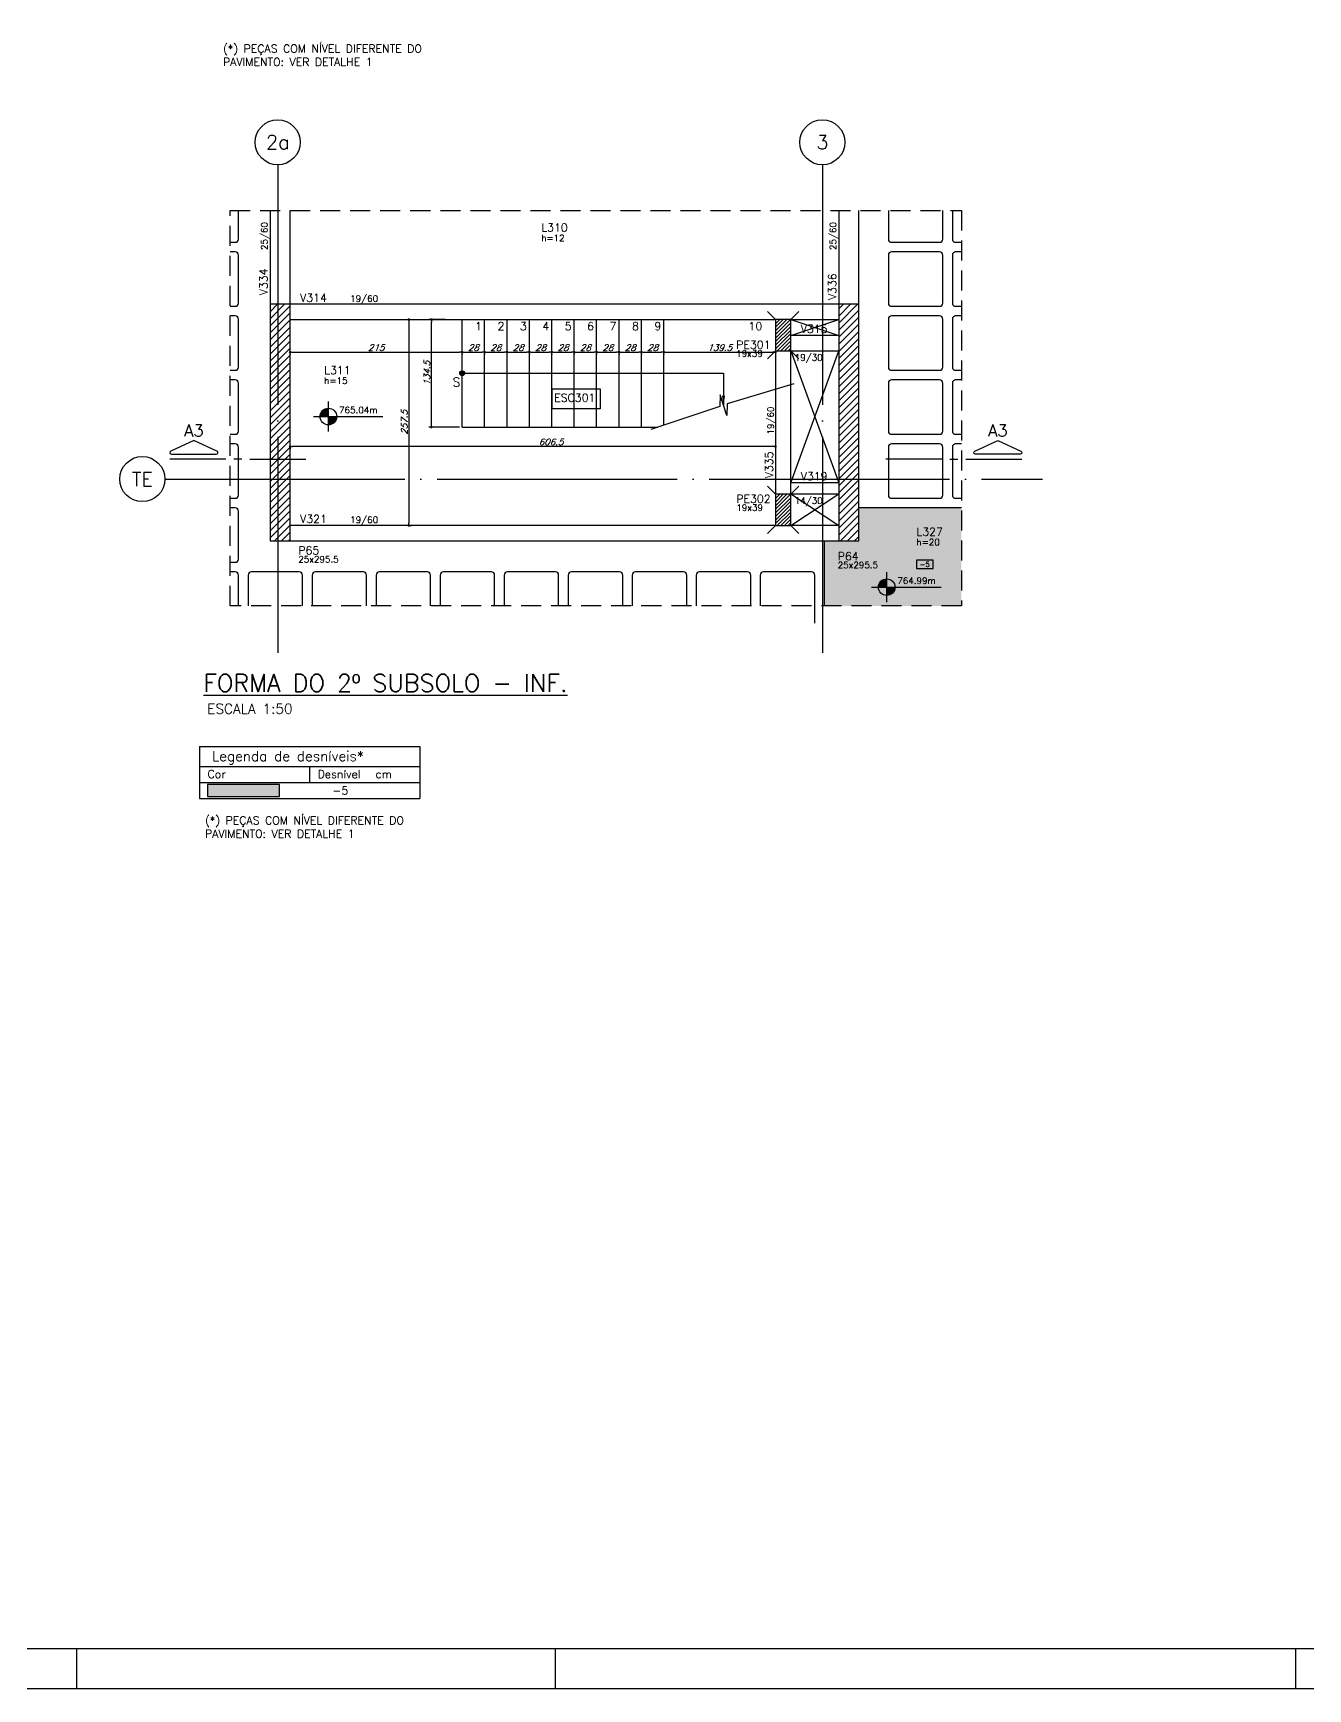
# Model space of a CAD drawing. Header units: millimetres. Extents: x 7530 to 14400, y -7174 to -2969.
# Drawn here: x 9123 to 10715, y -7174 to -5104 of the extents above; entities that cross this region are included whole.
import ezdxf
from ezdxf.enums import TextEntityAlignment as Align

# ---------------------------------------------------------------- set-up
doc = ezdxf.new("R2010")
doc.units = ezdxf.units.MM
doc.header["$LTSCALE"] = 50
doc.header["$PDMODE"] = 3
doc.linetypes.add('DASHED', pattern=[0.75, 0.5, -0.25])
doc.linetypes.add('EIXO', pattern=[6.8, 6, -0.4, 0, -0.4])
for name, color, linetype in [('251', 5, 'Continuous'), ('AR-TEXTO_REGUA 120_1-200', 4, 'Continuous'), ('F-AUX', 2, 'Continuous'), ('F-AUX-RED', 1, 'Continuous'), ('F-CORTE-INDICAÇÃO', 4, 'Continuous'), ('F-COTAS', 106, 'Continuous'), ('F-CUBETA', 1, 'Continuous'), ('F-DESNIVEL-11', 21, 'Continuous'), ('F-EIXO', 12, 'EIXO'), ('F-ESC NUM', 2, 'Continuous'), ('F-ESCADAS', 2, 'Continuous'), ('F-LAJES', 3, 'Continuous'), ('F-LAJES-DIM', 2, 'Continuous'), ('F-LAJES-NOME', 4, 'Continuous'), ('F-LEADER', 1, 'Continuous'), ('F-MARGEM', 1, 'Continuous'), ('F-NÍVEL-PLANTA', 2, 'Continuous'), ('F-PILARES-DIM', 172, 'Continuous'), ('F-PILARES-HACH', 174, 'Continuous'), ('F-PILARES-N', 170, 'Continuous'), ('F-PILARES-NASCE', 4, 'Continuous'), ('F-PILARES-NOME', 170, 'Continuous'), ('F-PILARES-S', 170, 'Continuous'), ('F-TABELA-NÍVEIS', 1, 'Continuous'), ('F-TEXTO', 6, 'Continuous'), ('F-TEXTO ESCADA', 2, 'Continuous'), ('F-TEXTO-YELLOW', 2, 'Continuous'), ('F-VIGAS', 3, 'Continuous'), ('F-VIGAS-DIM', 2, 'Continuous'), ('F-VIGAS-NOME', 4, 'Continuous'), ('F-VÃO', 1, 'Continuous')]:
    doc.layers.add(name, color=color, linetype=linetype)
doc.layers.add('F-DESNIVEL-4', color=7, linetype='Continuous', true_color=0xc3f1b6)
doc.styles.add('5385-ARQ-PB-BAS-PLA-TER-TORRE-A-106-TXT$0$R60-75', font='romans.shx', dxfattribs={"height": 0.1125})
doc.styles.add('CP-TEXT-INCL', font='romans.shx', dxfattribs={"oblique": 20})
doc.styles.add('MCP', font='romans.shx')
doc.styles.add('REGUA-120-esc1_200', font='simplex.shx', dxfattribs={"height": 0.6})
doc.styles.add('ROMANS', font='romans.shx')
doc.dimstyles.new('CP-COTAS-50', dxfattribs={"dimscale": 0.64, "dimtxt": 12.5, "dimasz": 5, "dimexe": 5, "dimexo": 5, "dimgap": 2.5, "dimtad": 1, "dimdec": 1, "dimdsep": 46, "dimtxsty": 'CP-TEXT-INCL', "dimblk1": 'DOT', "dimblk2": 'DOT', "dimsah": 1, "dimcen": 9, "dimclrd": 256, "dimclre": 256, "dimclrt": 256, "dimadec": 0, "dimazin": 0, "dimtfac": 1, "dimtdec": 1, "dimtmove": 2, "dimatfit": 3, "dimldrblk": 'DOT', "dimfxl": 5, "dimtolj": 1, "dimarcsym": 0})
pattern_1 = [(45, (11368.322, -10865.3966), (-4.4194174, 4.4194174), [])]

# ---------------------------------------------------------------- blocks, each defined once
blk = doc.blocks.new('*U18')
at = {"layer": 'F-LAJES-DIM', "color": 1}
blk.add_lwpolyline([(0, 0), (32.5, 0), (32.5, 16), (0, 16)], close=True, dxfattribs=at)
at = {"layer": 'F-LAJES-DIM', "style": 'MCP'}
blk.add_attdef('DIM', text='', height=10, dxfattribs=at).set_placement((16.3, 8), align=Align.MIDDLE_CENTER)
blk = doc.blocks.new('Nível - Planta')
at = {"layer": 'F-NÍVEL-PLANTA'}
h = blk.add_hatch(color=71, dxfattribs=at)
h.paths.add_polyline_path([(0, 0), (0, 0.26, 0.414214), (-0.26, 0)])
h.paths.add_polyline_path([(0.26, 0), (0, 0), (0, -0.26, 0.414214)])
for p, q in [((-0.469, 0), (1.704, 0)), ((0, -0.469), (0, 0.469))]:
    blk.add_line(p, q, dxfattribs=at)
blk.add_circle((0, 0), 0.26, dxfattribs=at)
at = {"layer": 'F-TEXTO', "color": 3, "style": 'MCP'}
blk.add_attdef('NÍVEL', (0.333, 0.102), '', height=0.2, dxfattribs=at)
blk = doc.blocks.new('*U20')
at = {"layer": 'F-EIXO'}
blk.add_line((0, 0), (0, -609.8), dxfattribs=at)
at = {"layer": 'F-EIXO', "color": 2, "linetype": 'Continuous'}
blk.add_circle((0, 28.2), 28.2, dxfattribs=at)
at = {"layer": 'F-TEXTO', "style": 'ROMANS'}
blk.add_attdef('EIXO', text='', height=17.5, rotation=360, dxfattribs=at).set_placement((0, 28.2), align=Align.MIDDLE_CENTER)
blk = doc.blocks.new('*U21')
at = {"layer": 'F-EIXO'}
blk.add_line((0, 0), (1096.5, 0), dxfattribs=at)
at = {"layer": 'F-EIXO', "color": 2, "linetype": 'Continuous'}
blk.add_circle((-28.2, 0), 28.2, dxfattribs=at)
at = {"layer": 'F-TEXTO', "style": 'ROMANS'}
blk.add_attdef('EIXO', text='', height=17.5, dxfattribs=at).set_placement((-28.2, 0), align=Align.MIDDLE_CENTER)
blk = doc.blocks.new('*U22')
at = {"layer": 'F-EIXO'}
blk.add_line((0, 0), (0, -609.8), dxfattribs=at)
at = {"layer": 'F-EIXO', "color": 2, "linetype": 'Continuous'}
blk.add_circle((0, 28.2), 28.2, dxfattribs=at)
at = {"layer": 'F-TEXTO', "style": 'ROMANS'}
blk.add_attdef('EIXO', text='', height=17.5, rotation=360, dxfattribs=at).set_placement((0, 28.2), align=Align.MIDDLE_CENTER)
blk = doc.blocks.new('_VAONER063650636500869008690')
at = {"layer": '251', "color": 1}
for p, q in [((-34, 30), (-34, -30)), ((30, 34), (-30, 34)), ((34, -30), (34, 30)), ((-30, -34), (30, -34))]:
    blk.add_line(p, q, dxfattribs=at)
for centre, start, end in [((-30, 30), 90, 180), ((30, 30), 0, 90), ((-30, -30), 180, 270), ((30, -30), 270, 0)]:
    blk.add_arc(centre, 4, start, end, dxfattribs=at)
blk = doc.blocks.new('A$C008400ca')
at = {"layer": '251', "color": 1}
for p, q in [((9673.4, -3802.7), (9673.4, -3766.9)), ((10485.4, -3766.9), (10485.4, -3802.7)), ((10553.4, -3802.7), (10553.4, -3766.9)), ((10565.4, -3766.9), (10565.4, -3802.7)), ((9663.1, -3806.7), (9669.4, -3806.7)), ((10489.4, -3806.7), (10549.4, -3806.7)), ((10569.4, -3806.7), (10576.7, -3806.7)), ((9669.4, -3818.7), (9663.1, -3818.7)), ((9673.4, -3882.7), (9673.4, -3822.7)), ((10565.4, -3822.7), (10565.4, -3882.7)), ((10576.7, -3818.7), (10569.4, -3818.7)), ((9663.1, -3886.7), (9669.4, -3886.7)), ((10569.4, -3886.7), (10576.7, -3886.7)), ((9669.4, -3898.7), (9663.1, -3898.7)), ((9673.4, -3962.7), (9673.4, -3902.7)), ((10565.4, -3902.7), (10565.4, -3962.7)), ((10576.7, -3898.7), (10569.4, -3898.7)), ((9663.1, -3966.7), (9669.4, -3966.7)), ((10569.4, -3966.7), (10576.7, -3966.7)), ((9669.4, -3978.7), (9663.1, -3978.7)), ((9673.4, -4042.7), (9673.4, -3982.7)), ((10565.4, -3982.7), (10565.4, -4042.7)), ((10576.7, -3978.7), (10569.4, -3978.7)), ((9663.1, -4046.7), (9669.4, -4046.7)), ((10569.4, -4046.7), (10576.7, -4046.7)), ((9669.4, -4058.7), (9663.1, -4058.7)), ((9673.4, -4122.7), (9673.4, -4062.7)), ((10565.4, -4062.7), (10565.4, -4122.7)), ((10576.7, -4058.7), (10569.4, -4058.7)), ((9663.1, -4126.7), (9669.4, -4126.7)), ((9669.4, -4138.7), (9663.1, -4138.7)), ((10569.4, -4126.7), (10576.7, -4126.7)), ((9673.4, -4202.7), (9673.4, -4142.7)), ((9663.1, -4206.7), (9669.4, -4206.7)), ((9669.4, -4218.7), (9663.1, -4218.7)), ((9749.4, -4218.7), (9689.4, -4218.7)), ((9829.4, -4218.7), (9769.4, -4218.7)), ((9909.4, -4218.7), (9849.4, -4218.7)), ((9989.4, -4218.7), (9929.4, -4218.7)), ((10069.4, -4218.7), (10009.4, -4218.7)), ((10149.4, -4218.7), (10089.4, -4218.7)), ((10229.4, -4218.7), (10169.4, -4218.7)), ((10309.4, -4218.7), (10249.4, -4218.7)), ((10389.4, -4218.7), (10329.4, -4218.7)), ((9673.4, -4261.2), (9673.4, -4222.7)), ((9685.4, -4222.7), (9685.4, -4261.2)), ((9753.4, -4261.2), (9753.4, -4222.7)), ((9765.4, -4222.7), (9765.4, -4261.2)), ((9833.4, -4261.2), (9833.4, -4222.7)), ((9845.4, -4222.7), (9845.4, -4261.2)), ((9913.4, -4261.2), (9913.4, -4222.7)), ((9925.4, -4222.7), (9925.4, -4261.2)), ((9993.4, -4261.2), (9993.4, -4222.7)), ((10005.4, -4222.7), (10005.4, -4261.2)), ((10073.4, -4261.2), (10073.4, -4222.7)), ((10085.4, -4222.7), (10085.4, -4261.2)), ((10153.4, -4261.2), (10153.4, -4222.7)), ((10165.4, -4222.7), (10165.4, -4261.2)), ((10233.4, -4261.2), (10233.4, -4222.7)), ((10245.4, -4222.7), (10245.4, -4261.2)), ((10313.4, -4261.2), (10313.4, -4222.7)), ((10325.4, -4222.7), (10325.4, -4261.2)), ((10393.4, -4282.7), (10393.4, -4222.7))]:
    blk.add_line(p, q, dxfattribs=at)
for centre, start, end in [((9669.4, -3802.7), 270, 0), ((10489.4, -3802.7), 180, 270), ((10549.4, -3802.7), 270, 0), ((10569.4, -3802.7), 180, 270), ((9669.4, -3822.7), 0, 90), ((10569.4, -3822.7), 90, 180), ((9669.4, -3882.7), 270, 0), ((10569.4, -3882.7), 180, 270), ((9669.4, -3902.7), 0, 90), ((10569.4, -3902.7), 90, 180), ((9669.4, -3962.7), 270, 0), ((10569.4, -3962.7), 180, 270), ((9669.4, -3982.7), 0, 90), ((10569.4, -3982.7), 90, 180), ((9669.4, -4042.7), 270, 0), ((10569.4, -4042.7), 180, 270), ((9669.4, -4062.7), 0, 90), ((10569.4, -4062.7), 90, 180), ((9669.4, -4122.7), 270, 0), ((9669.4, -4142.7), 0, 90), ((10569.4, -4122.7), 180, 270), ((9669.4, -4202.7), 270, 0), ((9669.4, -4222.7), 0, 90), ((9689.4, -4222.7), 90, 180), ((9749.4, -4222.7), 0, 90), ((9769.4, -4222.7), 90, 180), ((9829.4, -4222.7), 0, 90), ((9849.4, -4222.7), 90, 180), ((9909.4, -4222.7), 0, 90), ((9929.4, -4222.7), 90, 180), ((9989.4, -4222.7), 0, 90), ((10009.4, -4222.7), 90, 180), ((10069.4, -4222.7), 0, 90), ((10089.4, -4222.7), 90, 180), ((10149.4, -4222.7), 0, 90), ((10169.4, -4222.7), 90, 180), ((10229.4, -4222.7), 0, 90), ((10249.4, -4222.7), 90, 180), ((10309.4, -4222.7), 0, 90), ((10329.4, -4222.7), 90, 180), ((10389.4, -4222.7), 0, 90)]:
    blk.add_arc(centre, 4, start, end, dxfattribs=at)
at = {"layer": 'F-CUBETA'}
for p in [(10519.4, -3852.7), (10519.4, -3932.7), (10519.4, -4012.7), (10519.4, -4092.7)]:
    blk.add_blockref('_VAONER063650636500869008690', p, dxfattribs=at)
blk = doc.blocks.new('*U7')
at = {"layer": 'F-CORTE-INDICAÇÃO'}
for p, q in [((-100, 0), (-170, 0)), ((-80, 0), (-90, 0)), ((-70, 0), (0, 0))]:
    blk.add_line(p, q, dxfattribs=at)
blk.add_lwpolyline([(-112, 6, 0.802585), (-111.2, 9.8), (-140, 23.3), (-168.8, 9.8, 0.802585), (-168, 6)], format="xyb", close=True, dxfattribs=at)
at = {"layer": 'F-CORTE-INDICAÇÃO', "style": 'ROMANS'}
blk.add_attdef('CORTE', text='', height=15, dxfattribs=at).set_placement((-140, 35.8), align=Align.MIDDLE_CENTER)
at = {"layer": 'F-CORTE-INDICAÇÃO', "color": 2, "style": 'ROMANS'}
blk.add_attdef('FOLHA', text='', height=12, dxfattribs=at).set_placement((-140, -10), align=Align.MIDDLE_CENTER)
blk = doc.blocks.new('_DOT')
at = {"color": 0, "linetype": 'ByBlock'}
blk.add_line((-0.5, 0), (-1, 0), dxfattribs=at)
at = {"color": 0, "linetype": 'ByBlock', "const_width": 0.5}
blk.add_lwpolyline([(-0.25, 0, 1), (0.25, 0, 1)], format="xyb", close=True, dxfattribs=at)
blk = doc.blocks.new('*D52')
at = {"layer": 'DEFPOINTS', "color": 0, "transparency": 16777216}
for p in [(9443.8, -5501.8), (9658.8, -5501.8), (9658.8, -5502.6)]:
    blk.add_point(p, dxfattribs=at)
at = {"layer": 'F-COTAS', "lineweight": -2, "transparency": 16777216}
for p, q in [((9443.8, -5505), (9443.8, -5505.8)), ((9447, -5502.6), (9655.6, -5502.6)), ((9658.8, -5505), (9658.8, -5505.8))]:
    blk.add_line(p, q, dxfattribs=at)
at = {"layer": 'F-COTAS', "lineweight": -2, "transparency": 16777216, "xscale": 3.2, "yscale": 3.2, "zscale": 3.2, "rotation": 180}
blk.add_blockref('_DOT', (9443.8, -5502.6), dxfattribs=at)
at = {"layer": 'F-COTAS', "lineweight": -2, "transparency": 16777216, "xscale": 3.2, "yscale": 3.2, "zscale": 3.2}
blk.add_blockref('_DOT', (9658.8, -5502.6), dxfattribs=at)
at = {"layer": 'F-COTAS', "transparency": 16777216, "insert": (9551.3, -5497), "char_height": 8, "attachment_point": 5, "style": 'CP-TEXT-INCL'}
blk.add_mtext('\\A1;215', dxfattribs=at)
blk = doc.blocks.new('*D53')
at = {"layer": 'DEFPOINTS', "color": 0, "transparency": 16777216}
for p in [(9658.8, -5501.8), (9686.8, -5502.6), (9686.8, -5502.6)]:
    blk.add_point(p, dxfattribs=at)
at = {"layer": 'F-COTAS', "lineweight": -2, "transparency": 16777216}
for p, q in [((9658.8, -5505), (9658.8, -5505.8)), ((9662, -5502.6), (9683.6, -5502.6))]:
    blk.add_line(p, q, dxfattribs=at)
at = {"layer": 'F-COTAS', "lineweight": -2, "transparency": 16777216, "xscale": 3.2, "yscale": 3.2, "zscale": 3.2, "rotation": 180}
blk.add_blockref('_DOT', (9658.8, -5502.6), dxfattribs=at)
at = {"layer": 'F-COTAS', "lineweight": -2, "transparency": 16777216, "xscale": 3.2, "yscale": 3.2, "zscale": 3.2}
blk.add_blockref('_DOT', (9686.8, -5502.6), dxfattribs=at)
at = {"layer": 'F-COTAS', "transparency": 16777216, "insert": (9672.8, -5497), "char_height": 8, "attachment_point": 5, "style": 'CP-TEXT-INCL'}
blk.add_mtext('\\A1;28', dxfattribs=at)
blk = doc.blocks.new('*D40')
at = {"layer": 'DEFPOINTS', "color": 0, "transparency": 16777216}
for p in [(9686.8, -5501.8), (9714.8, -5502.6), (9714.8, -5502.6)]:
    blk.add_point(p, dxfattribs=at)
at = {"layer": 'F-COTAS', "lineweight": -2, "transparency": 16777216}
for p, q in [((9686.8, -5505), (9686.8, -5505.8)), ((9690, -5502.6), (9711.6, -5502.6))]:
    blk.add_line(p, q, dxfattribs=at)
at = {"layer": 'F-COTAS', "lineweight": -2, "transparency": 16777216, "xscale": 3.2, "yscale": 3.2, "zscale": 3.2, "rotation": 180}
blk.add_blockref('_DOT', (9686.8, -5502.6), dxfattribs=at)
at = {"layer": 'F-COTAS', "lineweight": -2, "transparency": 16777216, "xscale": 3.2, "yscale": 3.2, "zscale": 3.2}
blk.add_blockref('_DOT', (9714.8, -5502.6), dxfattribs=at)
at = {"layer": 'F-COTAS', "transparency": 16777216, "insert": (9700.8, -5497), "char_height": 8, "attachment_point": 5, "style": 'CP-TEXT-INCL'}
blk.add_mtext('\\A1;28', dxfattribs=at)
blk = doc.blocks.new('*D41')
at = {"layer": 'DEFPOINTS', "color": 0, "transparency": 16777216}
for p in [(9714.8, -5501.8), (9742.8, -5502.6), (9742.8, -5502.6)]:
    blk.add_point(p, dxfattribs=at)
at = {"layer": 'F-COTAS', "lineweight": -2, "transparency": 16777216}
for p, q in [((9714.8, -5505), (9714.8, -5505.8)), ((9718, -5502.6), (9739.6, -5502.6))]:
    blk.add_line(p, q, dxfattribs=at)
at = {"layer": 'F-COTAS', "lineweight": -2, "transparency": 16777216, "xscale": 3.2, "yscale": 3.2, "zscale": 3.2, "rotation": 180}
blk.add_blockref('_DOT', (9714.8, -5502.6), dxfattribs=at)
at = {"layer": 'F-COTAS', "lineweight": -2, "transparency": 16777216, "xscale": 3.2, "yscale": 3.2, "zscale": 3.2}
blk.add_blockref('_DOT', (9742.8, -5502.6), dxfattribs=at)
at = {"layer": 'F-COTAS', "transparency": 16777216, "insert": (9728.8, -5497), "char_height": 8, "attachment_point": 5, "style": 'CP-TEXT-INCL'}
blk.add_mtext('\\A1;28', dxfattribs=at)
blk = doc.blocks.new('*D42')
at = {"layer": 'DEFPOINTS', "color": 0, "transparency": 16777216}
for p in [(9742.8, -5501.8), (9770.8, -5502.6), (9770.8, -5502.6)]:
    blk.add_point(p, dxfattribs=at)
at = {"layer": 'F-COTAS', "lineweight": -2, "transparency": 16777216}
for p, q in [((9742.8, -5505), (9742.8, -5505.8)), ((9746, -5502.6), (9767.6, -5502.6))]:
    blk.add_line(p, q, dxfattribs=at)
at = {"layer": 'F-COTAS', "lineweight": -2, "transparency": 16777216, "xscale": 3.2, "yscale": 3.2, "zscale": 3.2, "rotation": 180}
blk.add_blockref('_DOT', (9742.8, -5502.6), dxfattribs=at)
at = {"layer": 'F-COTAS', "lineweight": -2, "transparency": 16777216, "xscale": 3.2, "yscale": 3.2, "zscale": 3.2}
blk.add_blockref('_DOT', (9770.8, -5502.6), dxfattribs=at)
at = {"layer": 'F-COTAS', "transparency": 16777216, "insert": (9756.8, -5497), "char_height": 8, "attachment_point": 5, "style": 'CP-TEXT-INCL'}
blk.add_mtext('\\A1;28', dxfattribs=at)
blk = doc.blocks.new('*D43')
at = {"layer": 'DEFPOINTS', "color": 0, "transparency": 16777216}
for p in [(9770.8, -5501.8), (9798.8, -5502.6), (9798.8, -5502.6)]:
    blk.add_point(p, dxfattribs=at)
at = {"layer": 'F-COTAS', "lineweight": -2, "transparency": 16777216}
for p, q in [((9770.8, -5505), (9770.8, -5505.8)), ((9774, -5502.6), (9795.6, -5502.6))]:
    blk.add_line(p, q, dxfattribs=at)
at = {"layer": 'F-COTAS', "lineweight": -2, "transparency": 16777216, "xscale": 3.2, "yscale": 3.2, "zscale": 3.2, "rotation": 180}
blk.add_blockref('_DOT', (9770.8, -5502.6), dxfattribs=at)
at = {"layer": 'F-COTAS', "lineweight": -2, "transparency": 16777216, "xscale": 3.2, "yscale": 3.2, "zscale": 3.2}
blk.add_blockref('_DOT', (9798.8, -5502.6), dxfattribs=at)
at = {"layer": 'F-COTAS', "transparency": 16777216, "insert": (9784.8, -5497), "char_height": 8, "attachment_point": 5, "style": 'CP-TEXT-INCL'}
blk.add_mtext('\\A1;28', dxfattribs=at)
blk = doc.blocks.new('*D44')
at = {"layer": 'DEFPOINTS', "color": 0, "transparency": 16777216}
for p in [(9798.8, -5501.8), (9826.8, -5502.6), (9826.8, -5502.6)]:
    blk.add_point(p, dxfattribs=at)
at = {"layer": 'F-COTAS', "lineweight": -2, "transparency": 16777216}
for p, q in [((9798.8, -5505), (9798.8, -5505.8)), ((9802, -5502.6), (9823.6, -5502.6))]:
    blk.add_line(p, q, dxfattribs=at)
at = {"layer": 'F-COTAS', "lineweight": -2, "transparency": 16777216, "xscale": 3.2, "yscale": 3.2, "zscale": 3.2, "rotation": 180}
blk.add_blockref('_DOT', (9798.8, -5502.6), dxfattribs=at)
at = {"layer": 'F-COTAS', "lineweight": -2, "transparency": 16777216, "xscale": 3.2, "yscale": 3.2, "zscale": 3.2}
blk.add_blockref('_DOT', (9826.8, -5502.6), dxfattribs=at)
at = {"layer": 'F-COTAS', "transparency": 16777216, "insert": (9812.8, -5497), "char_height": 8, "attachment_point": 5, "style": 'CP-TEXT-INCL'}
blk.add_mtext('\\A1;28', dxfattribs=at)
blk = doc.blocks.new('*D45')
at = {"layer": 'DEFPOINTS', "color": 0, "transparency": 16777216}
for p in [(9826.8, -5501.8), (9854.8, -5502.6), (9854.8, -5502.6)]:
    blk.add_point(p, dxfattribs=at)
at = {"layer": 'F-COTAS', "lineweight": -2, "transparency": 16777216}
for p, q in [((9826.8, -5505), (9826.8, -5505.8)), ((9830, -5502.6), (9851.6, -5502.6))]:
    blk.add_line(p, q, dxfattribs=at)
at = {"layer": 'F-COTAS', "lineweight": -2, "transparency": 16777216, "xscale": 3.2, "yscale": 3.2, "zscale": 3.2, "rotation": 180}
blk.add_blockref('_DOT', (9826.8, -5502.6), dxfattribs=at)
at = {"layer": 'F-COTAS', "lineweight": -2, "transparency": 16777216, "xscale": 3.2, "yscale": 3.2, "zscale": 3.2}
blk.add_blockref('_DOT', (9854.8, -5502.6), dxfattribs=at)
at = {"layer": 'F-COTAS', "transparency": 16777216, "insert": (9840.8, -5497), "char_height": 8, "attachment_point": 5, "style": 'CP-TEXT-INCL'}
blk.add_mtext('\\A1;28', dxfattribs=at)
blk = doc.blocks.new('*D46')
at = {"layer": 'DEFPOINTS', "color": 0, "transparency": 16777216}
for p in [(9854.8, -5501.8), (9882.8, -5502.6), (9882.8, -5502.6)]:
    blk.add_point(p, dxfattribs=at)
at = {"layer": 'F-COTAS', "lineweight": -2, "transparency": 16777216}
for p, q in [((9854.8, -5505), (9854.8, -5505.8)), ((9858, -5502.6), (9879.6, -5502.6))]:
    blk.add_line(p, q, dxfattribs=at)
at = {"layer": 'F-COTAS', "lineweight": -2, "transparency": 16777216, "xscale": 3.2, "yscale": 3.2, "zscale": 3.2, "rotation": 180}
blk.add_blockref('_DOT', (9854.8, -5502.6), dxfattribs=at)
at = {"layer": 'F-COTAS', "lineweight": -2, "transparency": 16777216, "xscale": 3.2, "yscale": 3.2, "zscale": 3.2}
blk.add_blockref('_DOT', (9882.8, -5502.6), dxfattribs=at)
at = {"layer": 'F-COTAS', "transparency": 16777216, "insert": (9868.8, -5497), "char_height": 8, "attachment_point": 5, "style": 'CP-TEXT-INCL'}
blk.add_mtext('\\A1;28', dxfattribs=at)
blk = doc.blocks.new('*D47')
at = {"layer": 'DEFPOINTS', "color": 0, "transparency": 16777216}
for p in [(9882.8, -5501.8), (9910.8, -5502.6), (9910.8, -5502.6)]:
    blk.add_point(p, dxfattribs=at)
at = {"layer": 'F-COTAS', "lineweight": -2, "transparency": 16777216}
for p, q in [((9882.8, -5505), (9882.8, -5505.8)), ((9886, -5502.6), (9907.6, -5502.6))]:
    blk.add_line(p, q, dxfattribs=at)
at = {"layer": 'F-COTAS', "lineweight": -2, "transparency": 16777216, "xscale": 3.2, "yscale": 3.2, "zscale": 3.2, "rotation": 180}
blk.add_blockref('_DOT', (9882.8, -5502.6), dxfattribs=at)
at = {"layer": 'F-COTAS', "lineweight": -2, "transparency": 16777216, "xscale": 3.2, "yscale": 3.2, "zscale": 3.2}
blk.add_blockref('_DOT', (9910.8, -5502.6), dxfattribs=at)
at = {"layer": 'F-COTAS', "transparency": 16777216, "insert": (9896.8, -5497), "char_height": 8, "attachment_point": 5, "style": 'CP-TEXT-INCL'}
blk.add_mtext('\\A1;28', dxfattribs=at)
blk = doc.blocks.new('*D48')
at = {"layer": 'DEFPOINTS', "color": 0, "transparency": 16777216}
for p in [(9910.8, -5501.8), (10050.3, -5502.6), (10050.3, -5502.6)]:
    blk.add_point(p, dxfattribs=at)
at = {"layer": 'F-COTAS', "lineweight": -2, "transparency": 16777216}
for p, q in [((9910.8, -5505), (9910.8, -5505.8)), ((9914, -5502.6), (10047.1, -5502.6))]:
    blk.add_line(p, q, dxfattribs=at)
at = {"layer": 'F-COTAS', "lineweight": -2, "transparency": 16777216, "xscale": 3.2, "yscale": 3.2, "zscale": 3.2, "rotation": 180}
blk.add_blockref('_DOT', (9910.8, -5502.6), dxfattribs=at)
at = {"layer": 'F-COTAS', "lineweight": -2, "transparency": 16777216, "xscale": 3.2, "yscale": 3.2, "zscale": 3.2}
blk.add_blockref('_DOT', (10050.3, -5502.6), dxfattribs=at)
at = {"layer": 'F-COTAS', "transparency": 16777216, "insert": (9980.6, -5497), "char_height": 8, "attachment_point": 5, "style": 'CP-TEXT-INCL'}
blk.add_mtext('\\A1;139.5', dxfattribs=at)
blk = doc.blocks.new('*D49')
at = {"layer": 'DEFPOINTS', "color": 0, "transparency": 16777216}
for p in [(9620.4, -5461.9), (9640.7, -5461.9), (9658.8, -5596.4)]:
    blk.add_point(p, dxfattribs=at)
at = {"layer": 'F-COTAS', "lineweight": -2, "transparency": 16777216}
for p, q in [((9637.5, -5461.9), (9617.2, -5461.9)), ((9620.4, -5593.2), (9620.4, -5465.1)), ((9655.6, -5596.4), (9617.2, -5596.4))]:
    blk.add_line(p, q, dxfattribs=at)
at = {"layer": 'F-COTAS', "lineweight": -2, "transparency": 16777216, "xscale": 3.2, "yscale": 3.2, "zscale": 3.2}
for p, rotation in [((9620.4, -5461.9), 90), ((9620.4, -5596.4), 270)]:
    blk.add_blockref('_DOT', p, dxfattribs=dict(at, rotation=rotation))
at = {"layer": 'F-COTAS', "transparency": 16777216, "insert": (9614.8, -5529.1), "char_height": 8, "attachment_point": 5, "rotation": 90, "style": 'CP-TEXT-INCL'}
blk.add_mtext('\\A1;134.5', dxfattribs=at)
blk = doc.blocks.new('*D50')
at = {"layer": 'DEFPOINTS', "color": 0, "transparency": 16777216}
for p in [(9589.9, -5461.9), (9589.9, -5719.4), (9592.1, -5719.4)]:
    blk.add_point(p, dxfattribs=at)
at = {"layer": 'F-COTAS', "lineweight": -2, "transparency": 16777216}
for p, q in [((9593.1, -5461.9), (9595.3, -5461.9)), ((9592.1, -5465.1), (9592.1, -5716.2)), ((9593.1, -5719.4), (9595.3, -5719.4))]:
    blk.add_line(p, q, dxfattribs=at)
at = {"layer": 'F-COTAS', "lineweight": -2, "transparency": 16777216, "xscale": 3.2, "yscale": 3.2, "zscale": 3.2}
for p, rotation in [((9592.1, -5461.9), 90), ((9592.1, -5719.4), 270)]:
    blk.add_blockref('_DOT', p, dxfattribs=dict(at, rotation=rotation))
at = {"layer": 'F-COTAS', "transparency": 16777216, "insert": (9586.5, -5590.6), "char_height": 8, "attachment_point": 5, "rotation": 90, "style": 'CP-TEXT-INCL'}
blk.add_mtext('\\A1;257.5', dxfattribs=at)
blk = doc.blocks.new('*D51')
at = {"layer": 'DEFPOINTS', "color": 0, "transparency": 16777216}
for p in [(9443.8, -5617.9), (9443.8, -5620.6), (10050.3, -5617.9)]:
    blk.add_point(p, dxfattribs=at)
at = {"layer": 'F-COTAS', "lineweight": -2, "transparency": 16777216}
for p, q in [((9443.8, -5621.1), (9443.8, -5623.8)), ((10047.1, -5620.6), (9447, -5620.6)), ((10050.3, -5621.1), (10050.3, -5623.8))]:
    blk.add_line(p, q, dxfattribs=at)
at = {"layer": 'F-COTAS', "lineweight": -2, "transparency": 16777216, "xscale": 3.2, "yscale": 3.2, "zscale": 3.2, "rotation": 180}
blk.add_blockref('_DOT', (9443.8, -5620.6), dxfattribs=at)
at = {"layer": 'F-COTAS', "lineweight": -2, "transparency": 16777216, "xscale": 3.2, "yscale": 3.2, "zscale": 3.2}
blk.add_blockref('_DOT', (10050.3, -5620.6), dxfattribs=at)
at = {"layer": 'F-COTAS', "transparency": 16777216, "insert": (9769.8, -5615), "char_height": 8, "attachment_point": 5, "style": 'CP-TEXT-INCL'}
blk.add_mtext('\\A1;606.5', dxfattribs=at)
blk = doc.blocks.new('A0-1L')
at = {"layer": 'F-MARGEM', "color": 2}
for p, q in [((32.95, 0), (32.95, 1)), ((32.95, 0), (32.95, 1)), ((44.9, 1), (44.9, 0)), ((44.9, 1), (44.9, 0)), ((63.4, 1), (63.4, 0)), ((63.4, 1), (63.4, 0)), ((137.4, 0), (0, 0))]:
    blk.add_line(p, q, dxfattribs=at)
blk.add_lwpolyline([(0, 84.1), (137.4, 84.1), (137.4, 0), (0, 0)], close=True, dxfattribs=at)
at = {"layer": 'F-MARGEM', "color": 7}
blk.add_lwpolyline([(2.5, 83.1), (136.4, 83.1), (136.4, 1), (2.5, 1)], close=True, dxfattribs=at)

msp = doc.modelspace()

# ---------------------------------------------------------------- hatches: boundary and pattern name
at = {"layer": 'F-AUX'}
h = msp.add_hatch(color=1, dxfattribs=at)
edge = h.paths.add_edge_path()
edge.add_arc((9658.822, -5529.147), 3, 0, 360)
at = {"layer": 'F-DESNIVEL-11'}
h = msp.add_hatch(color=256, dxfattribs=at)
h.dxf.hatch_style = 1
h.paths.add_polyline_path([(10282.649, -5697.397), (10154.322, -5697.397), (10154.322, -5738.397), (10129.322, -5738.397), (10111.322, -5738.397), (10111.322, -5819.927), (10282.649, -5819.927)])
at = {"layer": 'F-PILARES-HACH', "linetype": 'Continuous'}
h = msp.add_hatch(dxfattribs=at)
h.set_pattern_fill('ANSI31', color=256, scale=50, style=0)
h.set_pattern_definition(pattern_1)
h.paths.add_polyline_path([(9418.822, -5738.397), (9443.822, -5738.397), (9443.822, -5442.897), (9418.822, -5442.897)], flags=16)
h = msp.add_hatch(dxfattribs=at)
h.set_pattern_fill('ANSI31', color=256, scale=50, style=0)
h.set_pattern_definition(pattern_1)
h.paths.add_polyline_path([(10129.322, -5738.397), (10154.322, -5738.397), (10154.322, -5442.897), (10129.322, -5442.897)], flags=16)
at = {"layer": 'F-PILARES-HACH'}
h = msp.add_hatch(dxfattribs=at)
h.set_pattern_fill('ANSI31', color=256)
h.set_pattern_definition([(45, (-4601.3723, 77.7395), (-2.245064, 2.245064), [])])
h.paths.add_polyline_path([(10069.322, -5461.897), (10050.322, -5461.897), (10050.322, -5500.897), (10069.322, -5500.897)])
h = msp.add_hatch(dxfattribs=at)
h.set_pattern_fill('ANSI31', color=256)
h.set_pattern_definition([(45, (-4601.3723, -140.7605), (-2.245064, 2.245064), [])])
h.paths.add_polyline_path([(10069.322, -5680.397), (10050.322, -5680.397), (10050.322, -5719.397), (10069.322, -5719.397)])

# ---------------------------------------------------------------- linework, layer by layer
at = {"layer": 'F-AUX', "color": 1}
msp.add_circle((9658.822, -5529.147), 3, dxfattribs=at)
at = {"layer": 'F-AUX-RED', "color": 1, "linetype": 'DASHED'}
msp.add_lwpolyline([(9369.028, -5325.639), (10282.649, -5325.639), (10282.649, -5819.927), (9369.028, -5819.927)], close=True, dxfattribs=at)
at = {"layer": 'F-AUX-RED'}
msp.add_lwpolyline([(9658.822, -5529.147), (9985.33, -5529.147), (9985.33, -5568.999)], dxfattribs=at)
msp.add_solid([(9987.33, -5556.999), (9985.33, -5568.999), (9983.33, -5556.999)], dxfattribs=at)
at = {"layer": 'F-DESNIVEL-11'}
for points in [[(9340.729, -6058.252), (9430.729, -6058.252), (9430.729, -6043.252)], [(9340.729, -6058.252), (9430.729, -6043.252), (9340.729, -6043.252)]]:
    msp.add_solid(points, dxfattribs=at)
at = {"layer": 'F-DESNIVEL-4'}
msp.add_solid([(9340.729, -6058.252), (9340.729, -6043.252), (9340.729, -6058.252)], dxfattribs=at)
at = {"layer": 'F-ESCADAS', "linetype": 'Continuous'}
for points in [[(9658.822, -5596.397), (9658.822, -5461.897)], [(9686.822, -5596.397), (9686.822, -5461.897)], [(9714.822, -5596.397), (9714.822, -5461.897)], [(9742.822, -5596.397), (9742.822, -5461.897)], [(9770.822, -5596.397), (9770.822, -5461.897)], [(9798.822, -5596.397), (9798.822, -5461.897)], [(9826.822, -5596.397), (9826.822, -5461.897)], [(9854.822, -5596.397), (9854.822, -5461.897)], [(9882.822, -5596.397), (9882.822, -5461.897)], [(9910.822, -5593.851), (9910.822, -5461.897)]]:
    msp.add_lwpolyline(points, dxfattribs=at)
at = {"layer": 'F-ESCADAS'}
msp.add_lwpolyline([(9658.822, -5596.397), (9903.191, -5596.397)], dxfattribs=at)
at = {"layer": 'F-LAJES'}
for p, q in [((10282.649, -5697.397), (10154.322, -5697.397)), ((10111.322, -5819.927), (10111.322, -5738.397))]:
    msp.add_line(p, q, dxfattribs=at)
at = {"layer": 'F-LEADER'}
msp.add_lwpolyline([(10073.238, -5542.367), (9990.073, -5567.417), (9989.677, -5582.03), (9980.984, -5555.967), (9980.587, -5570.581), (9894.434, -5599.317)], dxfattribs=at)
at = {"layer": 'F-PILARES-N'}
for points in [[(10050.322, -5500.897), (10069.322, -5500.897), (10069.322, -5461.897), (10050.322, -5461.897), (10050.322, -5500.897)], [(10050.322, -5719.397), (10069.322, -5719.397), (10069.322, -5680.397), (10050.322, -5680.397), (10050.322, -5719.397)]]:
    msp.add_lwpolyline(points, dxfattribs=at)
at = {"layer": 'F-PILARES-NASCE'}
for p, q in [((10050.322, -5461.897), (10040.322, -5451.897)), ((10069.322, -5461.897), (10079.322, -5451.897)), ((10050.322, -5500.897), (10040.322, -5510.897)), ((10069.322, -5500.897), (10079.322, -5510.897)), ((10050.322, -5680.397), (10040.322, -5670.397)), ((10069.322, -5680.397), (10079.322, -5670.397)), ((10050.322, -5719.397), (10040.322, -5729.397)), ((10069.322, -5719.397), (10079.322, -5729.397))]:
    msp.add_line(p, q, dxfattribs=at)
at = {"layer": 'F-PILARES-S', "linetype": 'Continuous'}
for points in [[(9418.822, -5738.397), (9443.822, -5738.397), (9443.822, -5442.897), (9418.822, -5442.897), (9418.822, -5738.397)], [(10129.322, -5738.397), (10154.322, -5738.397), (10154.322, -5442.897), (10129.322, -5442.897), (10129.322, -5738.397)]]:
    msp.add_lwpolyline(points, dxfattribs=at)
at = {"layer": 'F-TABELA-NÍVEIS'}
for p, q in [((9330.729, -5995.752), (9605.729, -5995.752)), ((9330.729, -5995.752), (9330.729, -6060.752)), ((9605.729, -5995.752), (9605.729, -6020.752)), ((9330.729, -6020.752), (9605.729, -6020.752)), ((9468.229, -6020.752), (9468.229, -6040.752)), ((9605.729, -6020.752), (9605.729, -6060.752)), ((9330.729, -6040.752), (9605.729, -6040.752)), ((9330.729, -6040.752), (9605.729, -6040.752)), ((9430.729, -6043.252), (9340.729, -6043.252)), ((9340.729, -6043.252), (9340.729, -6058.252)), ((9430.729, -6043.252), (9340.729, -6043.252)), ((9430.729, -6058.252), (9430.729, -6043.252)), ((9330.729, -6060.752), (9605.729, -6060.752)), ((9340.729, -6058.252), (9430.729, -6058.252))]:
    msp.add_line(p, q, dxfattribs=at)
at = {"layer": 'F-TEXTO ESCADA', "color": 1}
msp.add_lwpolyline([(9771.249, -5573.727), (9771.249, -5548.727), (9831.249, -5548.727), (9831.249, -5573.727), (9771.249, -5573.727)], dxfattribs=at)
at = {"layer": 'F-VIGAS'}
for points in [[(9418.822, -5325.639), (9418.822, -5442.897)], [(9443.822, -5442.897), (9443.822, -5325.639)], [(10129.322, -5325.639), (10129.322, -5442.897)], [(10154.322, -5442.897), (10154.322, -5325.639)], [(10059.822, -5442.897), (9443.822, -5442.897)], [(10129.322, -5442.897), (10059.822, -5442.897)], [(9443.822, -5461.897), (10050.322, -5461.897)], [(10050.322, -5461.897), (10050.322, -5491.397)], [(10069.322, -5461.897), (10129.322, -5461.897)], [(10069.322, -5481.897), (10069.322, -5461.897)], [(10069.322, -5500.897), (10069.322, -5481.897)], [(10129.322, -5481.897), (10069.322, -5481.897)], [(10050.322, -5491.397), (10050.322, -5672.897)], [(10069.322, -5665.897), (10069.322, -5500.897)], [(10069.322, -5500.897), (10129.322, -5500.897)], [(10129.322, -5665.897), (10069.322, -5665.897)], [(10069.322, -5679.897), (10069.322, -5665.897)], [(10050.322, -5672.897), (10050.322, -5719.397)], [(10069.322, -5719.397), (10069.322, -5679.897)], [(10069.322, -5679.897), (10129.322, -5679.897)], [(10050.322, -5719.397), (9443.822, -5719.397)], [(10129.322, -5719.397), (10069.322, -5719.397)], [(9443.822, -5738.397), (10059.822, -5738.397)], [(10059.822, -5738.397), (10129.322, -5738.397)]]:
    msp.add_lwpolyline(points, dxfattribs=at)
at = {"layer": 'F-VÃO'}
for p, q in [((10069.322, -5481.897), (10129.322, -5461.897)), ((10069.322, -5461.897), (10129.322, -5481.897)), ((10069.322, -5665.897), (10129.322, -5500.897)), ((10069.322, -5500.897), (10129.322, -5665.897)), ((10069.322, -5679.897), (10129.322, -5719.397)), ((10069.322, -5719.397), (10129.322, -5679.897))]:
    msp.add_line(p, q, dxfattribs=at)

# ---------------------------------------------------------------- block references
at = {"layer": '251'}
msp.add_blockref('A$C008400ca', (-294.064, -1558.711), dxfattribs=at)
at = {"layer": 'F-CORTE-INDICAÇÃO', "linetype": 'Continuous'}
ref = msp.add_blockref('*U7', (9463.602, -5636.397), dxfattribs=at)
ref.add_attrib('CORTE', 'A3', dxfattribs={"height": 15, "style": 'ROMANS'}).set_placement((9323.602, -5600.633), align=Align.MIDDLE_CENTER)
ref = msp.add_blockref('*U7', (10188.075, -5636.397), dxfattribs=dict(at, xscale=-1))
ref.add_attrib('CORTE', 'A3', dxfattribs={"height": 15, "style": 'ROMANS'}).set_placement((10328.075, -5600.633), align=Align.MIDDLE_CENTER)
at = {"layer": 'F-EIXO', "linetype": 'Continuous'}
for name, p, values in [('*U20', (9428.322, -5268.592), {'EIXO': '2a'}), ('*U22', (10108.822, -5268.592), {'EIXO': '3'}), ('*U21', (9287.353, -5661.397), {'EIXO': 'TE'})]:
    msp.add_blockref(name, p, dxfattribs=at).add_auto_attribs(values)
at = {"layer": 'F-LAJES-DIM', "linetype": 'Continuous', "xscale": 0.64, "yscale": 0.64, "zscale": 0.64}
msp.add_blockref('*U18', (10226.402, -5773.075), dxfattribs=at).add_auto_attribs({'DIM': '-5'})
at = {"layer": 'F-MARGEM', "xscale": 50, "yscale": 50, "zscale": 50}
msp.add_blockref('A0-1L', (7530, -7173.635), dxfattribs=at)
at = {"layer": 'F-NÍVEL-PLANTA', "linetype": 'Continuous', "xscale": 40, "yscale": 40, "zscale": 40}
for p, values in [((9491.675, -5583.187), {'NÍVEL': '765.04m'}), ((10189.207, -5796.479), {'NÍVEL': '764.99m'})]:
    msp.add_blockref('Nível - Planta', p, dxfattribs=at).add_auto_attribs(values)

# ---------------------------------------------------------------- texts
at = {"layer": 'AR-TEXTO_REGUA 120_1-200', "color": 2, "style": 'REGUA-120-esc1_200'}
msp.add_text('ESCALA 1:50', height=12.5, dxfattribs=at).set_placement((9340.32, -5954.761))
at = {"layer": 'F-ESC NUM', "char_height": 10, "width": 122.75925, "attachment_point": 9, "style": '5385-ARQ-PB-BAS-PLA-TER-TORRE-A-106-TXT$0$R60-75'}
for s, insert in [('1', (9683.563, -5475.221)), ('2', (9711.563, -5475.221)), ('3', (9739.563, -5475.221)), ('4', (9767.563, -5475.221)), ('5', (9795.563, -5475.221)), ('6', (9823.563, -5475.221)), ('7', (9851.563, -5475.221)), ('8', (9879.563, -5475.221)), ('9', (9907.563, -5475.221)), ('10', (10033.669, -5475.221))]:
    msp.add_mtext(s, dxfattribs=dict(at, insert=insert))
at = {"layer": 'F-LAJES-DIM', "linetype": 'Continuous'}
for s, style, p in [('h=12', 'ROMANS', (9757.665, -5363.985)), ('h=15', 'ROMANS', (9486.393, -5542.406)), ('h=20', 'MCP', (10226.402, -5744.175))]:
    msp.add_text(s, height=8, dxfattribs=dict(at, style=style)).set_placement(p)
at = {"layer": 'F-LAJES-NOME', "linetype": 'Continuous'}
for s, style, p in [('L310', 'ROMANS', (9757.665, -5351.985)), ('L311', 'ROMANS', (9486.393, -5530.406)), ('L327', 'MCP', (10226.402, -5732.175))]:
    msp.add_text(s, height=10, dxfattribs=dict(at, style=style)).set_placement(p)
at = {"layer": 'F-PILARES-DIM', "linetype": 'Continuous', "style": 'ROMANS'}
for s, p in [('19x39', (10001.164, -5508.443)), ('19x39', (10001.34, -5701.095)), ('25x295.5', (9454.067, -5765.586)), ('25x295.5', (10128.061, -5772.836))]:
    msp.add_text(s, height=8, dxfattribs=at).set_placement(p)
at = {"layer": 'F-PILARES-NOME', "linetype": 'Continuous', "style": 'ROMANS'}
for s, p in [('PE301', (10001.164, -5498.443)), ('PE302', (10001.34, -5691.095)), ('P65', (9454.067, -5755.586)), ('P64', (10128.061, -5762.836))]:
    msp.add_text(s, height=10, dxfattribs=at).set_placement(p)
at = {"layer": 'F-TABELA-NÍVEIS', "color": 3, "style": 'ROMANS'}
msp.add_text('Legenda de desníveis*', height=12.5, dxfattribs=at).set_placement((9346.205, -6013.955))
at = {"layer": 'F-TABELA-NÍVEIS', "color": 2, "style": 'ROMANS'}
for s, p in [('Cor', (9340.729, -6035.127)), ('Desnível', (9478.229, -6035.127)), ('cm', (9550.536, -6035.127)), ('-5', (9496.688, -6055.752))]:
    msp.add_text(s, height=10, dxfattribs=at).set_placement(p)
at = {"layer": 'F-TABELA-NÍVEIS', "color": 2, "char_height": 10, "width": 276.95934, "attachment_point": 1, "style": 'MCP'}
for insert in [(9359.951, -5118.36), (9337.463, -6083.067)]:
    msp.add_mtext('(*) PEÇAS COM NÍVEL DIFERENTE DO PAVIMENTO: VER DETALHE 1', dxfattribs=dict(at, insert=insert))
at = {"layer": 'F-TEXTO', "style": 'ROMANS'}
msp.add_text('%%UFORMA DO 2º SUBSOLO - INF.', height=21.875, dxfattribs=at).set_placement((9335.48, -5927.149))
at = {"layer": 'F-TEXTO ESCADA', "style": 'ROMANS'}
msp.add_text('ESC301', height=10, dxfattribs=at).set_placement((9773.835, -5564.773))
at = {"layer": 'F-TEXTO-YELLOW', "insert": (9646.954, -5545.787), "char_height": 11.25, "width": 61.37962, "attachment_point": 7, "style": '5385-ARQ-PB-BAS-PLA-TER-TORRE-A-106-TXT$0$R60-75'}
msp.add_mtext('S', dxfattribs=at)
at = {"layer": 'F-VIGAS-DIM', "linetype": 'Continuous', "style": 'ROMANS'}
for s, p in [('25/60', (9415.697, -5375.121)), ('25/60', (10126.197, -5375.121)), ('19/60', (10048.133, -5605.734))]:
    msp.add_text(s, height=8, rotation=90, dxfattribs=at).set_placement(p)
for s, p in [('19/60', (9518.822, -5439.772)), ('19/30', (10074.322, -5513.397)), ('14/30', (10074.322, -5692.397)), ('19/60', (9518.822, -5716.272))]:
    msp.add_text(s, height=8, dxfattribs=at).set_placement(p)
at = {"layer": 'F-VIGAS-NOME', "linetype": 'Continuous', "style": 'ROMANS'}
for s, p in [('V334', (9415.697, -5431.606)), ('V336', (10126.197, -5437.621)), ('V335', (10047.197, -5660.397))]:
    msp.add_text(s, height=10, rotation=90, dxfattribs=at).set_placement(p)
for s, p in [('V314', (9456.322, -5439.772)), ('V315', (10081.822, -5478.772)), ('V319', (10081.822, -5662.772)), ('V321', (9456.322, -5716.272))]:
    msp.add_text(s, height=10, dxfattribs=at).set_placement(p)

# ---------------------------------------------------------------- dimensions: what is measured, and where the dimension line sits
at = {"layer": 'F-COTAS'}
for base, p1, p2, picture, middle in [((9592.09, -5719.397), (9589.949, -5461.897), (9589.949, -5719.397), '*D50', (9586.49, -5590.647)), ((9620.408, -5461.897), (9658.822, -5596.397), (9640.743, -5461.897), '*D49', (9614.808, -5529.147))]:
    dim = msp.add_linear_dim(base=base, p1=p1, p2=p2, angle=90, dimstyle='CP-COTAS-50', dxfattribs=at)
    dim.commit()
    dim.dimension.update_dxf_attribs({"geometry": picture, "text_midpoint": middle})
for base, p1, p2, picture, middle in [((9658.822, -5502.623), (9443.822, -5501.768), (9658.822, -5501.768), '*D52', (9551.322, -5497.023)), ((9686.822, -5502.623), (9658.822, -5501.768), (9686.822, -5502.623), '*D53', (9672.822, -5497.023)), ((9714.822, -5502.623), (9686.822, -5501.768), (9714.822, -5502.623), '*D40', (9700.822, -5497.023)), ((9742.822, -5502.623), (9714.822, -5501.768), (9742.822, -5502.623), '*D41', (9728.822, -5497.023)), ((9770.822, -5502.623), (9742.822, -5501.768), (9770.822, -5502.623), '*D42', (9756.822, -5497.023)), ((9798.822, -5502.623), (9770.822, -5501.768), (9798.822, -5502.623), '*D43', (9784.822, -5497.023)), ((9826.822, -5502.623), (9798.822, -5501.768), (9826.822, -5502.623), '*D44', (9812.822, -5497.023)), ((9854.822, -5502.623), (9826.822, -5501.768), (9854.822, -5502.623), '*D45', (9840.822, -5497.023)), ((9882.822, -5502.623), (9854.822, -5501.768), (9882.822, -5502.623), '*D46', (9868.822, -5497.023)), ((9910.822, -5502.623), (9882.822, -5501.768), (9910.822, -5502.623), '*D47', (9896.822, -5497.023)), ((10050.322, -5502.623), (9910.822, -5501.768), (10050.322, -5502.623), '*D48', (9980.572, -5497.023))]:
    dim = msp.add_linear_dim(base=base, p1=p1, p2=p2, dimstyle='CP-COTAS-50', dxfattribs=at)
    dim.commit()
    dim.dimension.update_dxf_attribs({"geometry": picture, "text_midpoint": middle})
dim = msp.add_linear_dim(base=(9443.822, -5620.568), p1=(10050.322, -5617.895), p2=(9443.822, -5617.895), dimstyle='CP-COTAS-50', dxfattribs=at)
dim.commit()
dim.dimension.update_dxf_attribs({"geometry": '*D51', "text_midpoint": (9769.812, -5614.968), "dimtype": 160})

doc.saveas('drawing.dxf')
